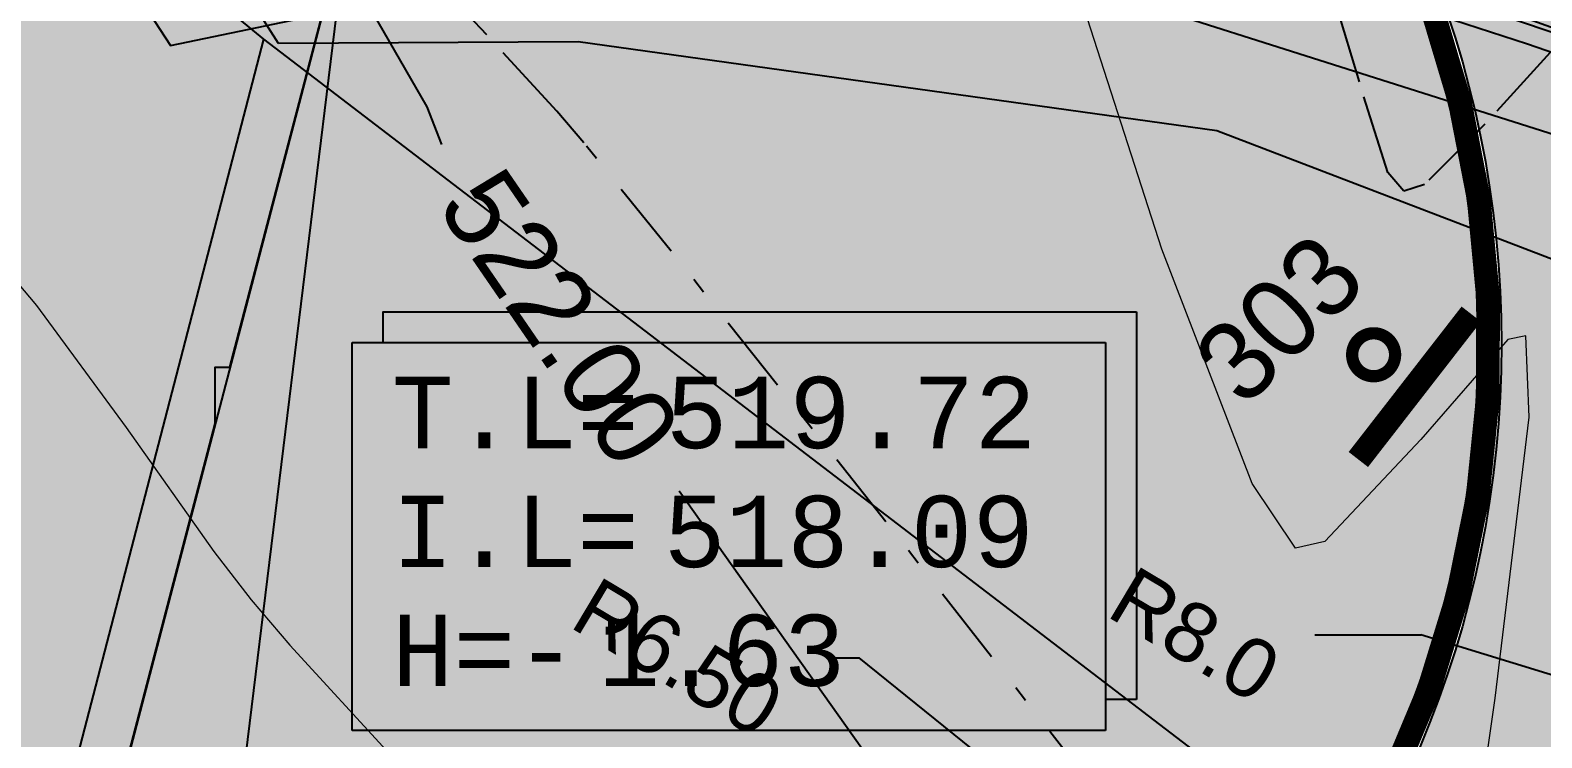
# Model space of a CAD drawing. Header units: metres. Extents: x 222509 to 223547, y 765290 to 766147.
# Drawn here: x 223042.65 to 223052.19, y 765932.53 to 765936.99 of the extents above; entities that cross this region are included whole.
import ezdxf
from ezdxf.enums import TextEntityAlignment as Align

# ---------------------------------------------------------------- set-up
doc = ezdxf.new("R2010")
doc.units = ezdxf.units.M
doc.linetypes.add('DASHDOT', pattern=[1, 0.5, -0.25, 0, -0.25])
doc.linetypes.add('DASHED', pattern=[19.05, 12.7, -6.35])
for name, color, linetype in [('55', 8, 'Continuous'), ('B65-NEKOZ', 21, 'Continuous'), ('K', 8, 'Continuous'), ('KER', 8, 'Continuous'), ('M4900', 8, 'Continuous'), ('Maim-Kayam-Betol', 140, 'reka-biyuv$0$Reka_new$0$X_LINE-DASH2'), ('pcell', 160, 'Continuous'), ('R-K GOVA', 8, 'Continuous'), ('T_55', 14, 'Continuous'), ('Tcontours1', 250, 'Continuous'), ('tich', 8, 'Continuous'), ('timrur', 8, 'Continuous')]:
    doc.layers.add(name, color=color, linetype=linetype)
for name, color, linetype, lineweight in [('M1506', 250, 'Continuous', 25), ('M1507', 250, 'Continuous', 20), ('M2401', 8, 'DASHED', 25), ('M2605', 8, 'Continuous', 25)]:
    doc.layers.add(name, color=color, linetype=linetype, lineweight=lineweight)
doc.styles.add('CIVILCADMAIN', font='d2w.shx')
doc.styles.add('MONO', font='MONOTXT.SHX')
doc.styles.add('NARKISM', font='narkism')
doc.styles.add('reka-biyuv$0$Reka_new$0$STANDARD', font='HEB')
doc.styles.get("Standard").update_dxf_attribs({"font": 'arial.ttf'})
doc.linetypes.add('reka-biyuv$0$Reka_new$0$X_LINE-DASH2', pattern='A,0.5,-0.25,0.5,-0.0002,["X",reka-biyuv$0$Reka_new$0$STANDARD,S=0.3,R=0,X=0,Y=-0.14],-0.2', length=1.4502)
doc.dimstyles.get("Standard").update_dxf_attribs({"dimtxt": 0.18, "dimasz": 0.18, "dimexe": 0.18, "dimexo": 0.0625, "dimgap": 0.09, "dimtad": 0, "dimtih": 1, "dimtoh": 1, "dimdec": 4, "dimzin": 0, "dimdsep": 46, "dimtxsty": 'Standard', "dimcen": 0.09, "dimadec": 0, "dimazin": 0, "dimtfac": 1, "dimtdec": 4, "dimtofl": 0, "dimtmove": 0, "dimatfit": 3, "dimfxl": 1, "dimtolj": 1, "dimtzin": 0, "dimarcsym": 0})

# ---------------------------------------------------------------- blocks, each defined once
blk = doc.blocks.new('G$C48AC2FB6')
at = {"layer": 'Maim-Kayam-Betol'}
blk.add_lwpolyline([(223036.457, 765869.2281), (223035.807, 765876.2972), (223035.3675, 765884.9875), (223035.4059, 765895.476), (223035.5714, 765900.6559), (223037.4872, 765921.492), (223043.7592, 765930.3375), (223044.785, 765938.714), (223059.3099, 765934.0952), (223095.4181, 765900.104), (223130.6305, 765871.6188)], dxfattribs=at)
blk = doc.blocks.new('G$CAC2BD834')
at = {"layer": '55'}
blk.add_line((223044.125, 765936.9375), (223036.1406, 765906.1875), dxfattribs=at)
blk.add_line((223044.125, 765936.9375), (223036.1406, 765906.1875), dxfattribs=at)
for points in [[(222993.7035, 765956.0666), (223041.5313, 765939.0625), (223044.125, 765936.9375)], [(222993.7035, 765956.0666), (223041.5313, 765939.0625), (223044.125, 765936.9375)], [(223044.125, 765936.9375), (223109.3683, 765887.0512)], [(223044.125, 765936.9375), (223109.3683, 765887.0512)]]:
    blk.add_lwpolyline(points, dxfattribs=at)
at = {"layer": 'KER'}
for points in [[(223082.961, 765916.1714), (223079.6587, 765918.8333), (223074.154, 765923.137), (223068.0844, 765927.7367), (223062.3386, 765932.2512, 0.059075), (223053.6826, 765936.9138, 0.004055), (223050.2668, 765938.1394, 0.059498), (223048.8699, 765938.4082, -0.011942), (223045.7306, 765938.8937, -0.011942)], [(223082.71, 765915.86), (223079.41, 765918.52), (223073.91, 765922.82), (223067.84, 765927.42), (223062.1, 765931.93, 0.058981), (223053.54, 765936.54, 0.004044), (223050.14, 765937.76, 0.059769), (223048.83, 765938.01, -0.011987), (223045.66, 765938.5)]]:
    blk.add_lwpolyline(points, format="xyb", dxfattribs=at)
at = {"layer": 'Tcontours1', "elevation": 522}
for points in [[(223034.4156, 765950.124), (223036.3229, 765948.5396), (223038.7045, 765947.0655), (223039.801, 765945.078), (223040.4965, 765943.2081), (223040.6523, 765942.8898), (223040.7282, 765942.7877), (223041.3002, 765940.7906), (223041.5547, 765939.784), (223041.5629, 765939.7157), (223042.5296, 765937.9524), (223043.1673, 765937.4688), (223043.5394, 765936.8962), (223044.7836, 765937.1565), (223045.1558, 765936.51), (223045.2478, 765936.2736)], [(223046.7485, 765934.0895), (223048.9497, 765930.9883), (223049.3949, 765930.3749), (223050.131, 765929.725), (223050.4077, 765929.5363), (223049.9409, 765929.34), (223049.7488, 765929.1946), (223048.4969, 765928.9059), (223047.5165, 765928.5447), (223046.5106, 765927.9606), (223048.6603, 765926.0193), (223050.7155, 765924.6271), (223054.9091, 765919.8716), (223055.3563, 765918.8521), (223055.3128, 765911.774), (223056.9437, 765909.5948)]]:
    blk.add_lwpolyline(points, dxfattribs=at)
at = {"layer": 'T_55'}
blk.add_text('46', height=2, dxfattribs=at).set_placement((223049.7841, 765934.1599))
at = {"layer": 'Tcontours1', "style": 'CIVILCADMAIN'}
blk.add_text('522.00', height=0.5, rotation=304.4923, dxfattribs=at).set_placement((223045.9981, 765935.1816, 522), align=Align.MIDDLE_CENTER)
blk = doc.blocks.new('*D85')
at = {"color": 0, "lineweight": -2}
for p in [(223047.6834, 765933.0369), (223050.3363, 765931.0565)]:
    blk.add_line(p, (223047.8834, 765933.0369), dxfattribs=at)
at = {"color": 0}
blk.add_solid([(223050.3154, 765931.0306), (223050.3572, 765931.0825), (223050.4919, 765930.9309)], dxfattribs=at)
at = {"layer": 'DEFPOINTS', "color": 0}
for p in [(223045.4345, 765935.014), (223050.4919, 765930.9309)]:
    blk.add_point(p, dxfattribs=at)
at = {"color": 0, "insert": (223046.7397, 765933.0369), "char_height": 0.375, "attachment_point": 5, "rotation": 329.18697}
blk.add_mtext('\\A1;R6.50', dxfattribs=at)
blk = doc.blocks.new('*D86')
at = {"color": 0, "lineweight": -2}
for p in [(223050.7574, 765933.1806), (223052.8931, 765932.7317)]:
    blk.add_line(p, (223051.4262, 765933.1806), dxfattribs=at)
at = {"color": 0}
blk.add_solid([(223052.8833, 765932.6999), (223052.9028, 765932.7636), (223053.0843, 765932.6732)], dxfattribs=at)
at = {"layer": 'DEFPOINTS', "color": 0}
for p in [(223045.4345, 765935.014), (223053.0843, 765932.6732)]:
    blk.add_point(p, dxfattribs=at)
at = {"color": 0, "insert": (223050.0012, 765933.1806), "char_height": 0.375, "attachment_point": 5, "rotation": 329.18697}
blk.add_mtext('\\A1;R8.0', dxfattribs=at)
blk = doc.blocks.new('*D103')
at = {"color": 0, "lineweight": -2}
for p in [(223032.8406, 765940.6563), (223033.9279, 765940.3988)]:
    blk.add_line(p, (223033.4154, 765940.3988), dxfattribs=at)
at = {"color": 0}
blk.add_solid([(223032.8542, 765940.6867), (223032.827, 765940.6259), (223032.6581, 765940.7381)], dxfattribs=at)
at = {"layer": 'DEFPOINTS', "color": 0}
for p in [(223032.6581, 765940.7381), (223045.4345, 765935.014)]:
    blk.add_point(p, dxfattribs=at)
at = {"color": 0, "insert": (223034.9654, 765940.3988), "char_height": 0.375, "attachment_point": 5, "rotation": 355.48945}
blk.add_mtext('\\A1;R14.00', dxfattribs=at)
blk = doc.blocks.new('G$C9B10AD15')
at = {"layer": 'B65-NEKOZ', "color": 252}
for p, q in [((223049.632, 765935.2182), (223049.632, 765932.7732)), ((223044.6854, 765932.5784), (223044.6854, 765935.0235)), ((223044.6854, 765935.0235), (223049.4367, 765935.0235)), ((223049.4367, 765935.0235), (223049.4367, 765932.5784)), ((223049.4367, 765932.5784), (223044.6854, 765932.5784))]:
    blk.add_line(p, q, dxfattribs=at)
at = {"layer": 'B65-NEKOZ'}
blk.add_line((223049.632, 765932.7732), (223049.4367, 765932.7732), dxfattribs=at)
at = {"layer": 'B65-NEKOZ', "color": 252, "flags": 128}
blk.add_lwpolyline([(223044.8807, 765935.0235), (223044.8807, 765935.2182), (223049.632, 765935.2182)], dxfattribs=at)
at = {"layer": 'K'}
for points in [[(223060.9828, 765932.8264, 0.103444), (223046.4322, 765938.5232, 0.089495)], [(223060.8859, 765932.6508, 0.103544), (223046.399, 765938.326)]]:
    blk.add_lwpolyline(points, format="xyb", dxfattribs=at)
at = {"layer": 'B65-NEKOZ', "color": 252, "style": 'MONO'}
for s, p in [('T.L= ', (223044.9353, 765934.3579)), (' 519.72', (223046.2731, 765934.3579)), ('I.L= ', (223044.9353, 765933.6079)), (' 518.09', (223046.2606, 765933.6079)), ('H=- ', (223044.9353, 765932.8579)), (' 1.63', (223045.848, 765932.8579))]:
    blk.add_text(s, height=0.45, dxfattribs=at).set_placement(p)
blk = doc.blocks.new('G$C915B2375')
at = {"layer": 'pcell'}
blk.add_lwpolyline([(223048.4789, 765943.9649), (223045.9325, 765943.7362), (223034.5839, 765941.7844), (223041.6356, 765939.2675), (223044.5419, 765937.2675), (223036.4481, 765906.33), (223041.1486, 765880.1287), (223042.8733, 765896.1588), (223042.8982, 765896.3902), (223044.6946, 765913.0875), (223044.9636, 765915.5876, -0.538279), (223058.0253, 765921.2469), (223059.6495, 765923.336), (223065.9017, 765931.3782), (223065.3962, 765931.7434)], format="xyb", close=True, dxfattribs=at)
blk.add_lwpolyline([(223039.9588, 765871.0327), (223041.1486, 765880.1284), (223041.1486, 765880.1287), (223036.4481, 765906.33), (223043.8212, 765934.5128), (223043.8212, 765934.8678), (223043.9141, 765934.8678), (223044.5419, 765937.2675), (223041.6356, 765939.2675), (223034.5839, 765941.7844)], dxfattribs=at)
blk = doc.blocks.new('G$C1F174877')
at = {"layer": 'M1506', "linetype": 'DASHDOT'}
for points, elevation in [([(223052.242, 765936.8528), (223051.8297, 765936.4007), (223051.449, 765936.0212), (223051.3191, 765935.9789), (223051.2169, 765936.097), (223051.0382, 765936.6673), (223050.8481, 765937.3038)], 520.25), ([(223049.395, 765932.1768), (223048.0522, 765933.8933), (223046.6971, 765935.6008), (223046.1457, 765936.2831), (223045.9752, 765936.4825), (223045.5349, 765936.9638), (223045.088, 765937.4394)], 519.75)]:
    blk.add_lwpolyline(points, dxfattribs=dict(at, elevation=elevation))
at = {"layer": 'M1507', "linetype": 'Continuous'}
for points, elevation in [([(223051.6133, 765930.8154), (223051.8944, 765932.7812), (223052.1086, 765934.5535), (223052.0892, 765935.0669), (223051.9755, 765935.0423), (223051.4265, 765934.4126), (223050.8207, 765933.769), (223050.6362, 765933.7272), (223050.3622, 765934.1356), (223049.7917, 765935.6136), (223049.2578, 765937.2688)], 520), ([(223039.5371, 765943.1394), (223039.6676, 765942.7154), (223039.997, 765941.6638), (223040.3164, 765940.6096), (223040.4341, 765940.1824), (223040.5488, 765939.7259), (223040.8172, 765938.582), (223041.0496, 765937.4433), (223041.1193, 765936.9932), (223041.1, 765936.9488), (223040.9729, 765936.8575), (223040.8594, 765936.7763), (223040.8569, 765936.7445), (223041.0486, 765936.5744), (223041.6297, 765936.1649), (223042.2306, 765935.7386), (223042.447, 765935.5474), (223042.6948, 765935.2578), (223043.259, 765934.4879), (223043.8127, 765933.706), (223044.0473, 765933.4015), (223044.2929, 765933.1164), (223044.9245, 765932.4261)], 519.5)]:
    blk.add_lwpolyline(points, dxfattribs=dict(at, elevation=elevation))
blk = doc.blocks.new('G$CFB36F9AD')
at = {"layer": 'M2605'}
for points in [[(223046.1839, 765938.7485, -0.098266), (223057.148, 765935.2549, -0.080593), (223068.4611, 765927.4109), (223076.5349, 765921.2435), (223083.925, 765915.365)], [(223046.139, 765938.351, -0.098368), (223056.965, 765934.899, -0.080798), (223068.2, 765927.107), (223076.289, 765920.928), (223083.676, 765915.052)]]:
    blk.add_lwpolyline(points, format="xyb", dxfattribs=at)
at = {"layer": 'M4900'}
for p, q in [((223049.632, 765935.2182), (223049.632, 765932.7732)), ((223044.6854, 765932.5784), (223044.6854, 765935.0235)), ((223044.6854, 765935.0235), (223049.4367, 765935.0235)), ((223049.4367, 765935.0235), (223049.4367, 765932.5784)), ((223049.632, 765932.7732), (223049.4367, 765932.7732)), ((223049.4367, 765932.5784), (223044.6854, 765932.5784))]:
    blk.add_line(p, q, dxfattribs=at)
at = {"layer": 'M4900', "flags": 128}
blk.add_lwpolyline([(223044.8807, 765935.0235), (223044.8807, 765935.2182), (223049.632, 765935.2182)], dxfattribs=at)
at = {"layer": 'M4900', "style": 'MONO'}
for s, p in [('T.L= ', (223044.9353, 765934.3579)), (' 519.72', (223046.2731, 765934.3579)), ('I.L= ', (223044.9353, 765933.6079)), (' 518.09', (223046.2606, 765933.6079)), ('H=- ', (223044.9353, 765932.8579)), (' 1.63', (223045.848, 765932.8579))]:
    blk.add_text(s, height=0.45, dxfattribs=at).set_placement(p)
blk = doc.blocks.new('G$CEBE070F1')
at = {"layer": 'M2401'}
blk.add_polyline3d([(223164.79, 765850.16, 525.94), (223133.33, 765874.76, 524.41), (223094.3, 765905.1, 522.71), (223058.67, 765932.36, 520.75), (223054.6, 765934.65, 520.46), (223050.14, 765936.36, 520.3), (223046.11, 765936.92, 520.18), (223044.22, 765936.91, 520.08), (223044.08, 765937.13, 520.08), (223043.81, 765937.66, 520.09), (223043.8, 765937.99, 520.11), (223044.15, 765938.75, 520.18), (223044.82, 765939.2, 520.26), (223045.45, 765939.51, 520.53)], dxfattribs=at)
blk = doc.blocks.new('G$C122A9018')
at = {"layer": 'R-K GOVA'}
h = blk.add_hatch(color=254, dxfattribs=at)
h.dxf.hatch_style = 1
h.paths.add_polyline_path([(223083.9613, 765914.85158), (223080.00774, 765909.68354), (223069.4389, 765917.68627), (223068.26825, 765918.317), (223067.3334, 765918.81544), (223066.57736, 765919.17362), (223065.44119, 765919.65655), (223062.22835, 765921.00386), (223059.66703, 765922.07586), (223058.49733, 765922.47343), (223057.23737, 765922.75821), (223056.20794, 765922.88777), (223055.41751, 765922.92652), (223054.68416, 765922.91583), (223053.47497, 765922.79967), (223052.60892, 765922.63929), (223051.64724, 765922.38211), (223050.7066, 765922.04465), (223049.81474, 765921.71691), (223048.39628, 765921.33091), (223046.63672, 765920.97451), (223045.75193, 765920.70908), (223044.47631, 765920.18861), (223043.24892, 765919.51292), (223042.4374, 765918.9545), (223041.65103, 765918.31058), (223040.84343, 765917.5186), (223040.11037, 765916.64938), (223039.3221, 765915.48359), (223038.70362, 765914.29574), (223038.05837, 765912.49768), (223037.36959, 765909.7474), (223036.85807, 765906.79871), (223036.52799, 765904.00902), (223036.33278, 765901.55384), (223036.26907, 765899.17478), (223036.36611, 765895.05446), (223028.26989, 765894.29533), (223028.8219, 765895.00494), (223029.13709, 765895.69304), (223029.32121, 765896.71356), (223029.23568, 765900.41382), (223029.43388, 765910.1781), (223029.62225, 765912.22012), (223029.80686, 765913.36221), (223030.18468, 765915.04017), (223030.70538, 765916.74726), (223031.08885, 765917.87783), (223031.30917, 765918.6433), (223031.45558, 765919.22823), (223031.58139, 765919.80302), (223031.7577, 765920.79711), (223031.85658, 765921.54515), (223031.92295, 765922.24118), (223031.98312, 765923.77452), (223031.93688, 765925.35287), (223031.84021, 765927.78602), (223031.71015, 765931.05973), (223031.6111, 765932.67709), (223031.48142, 765933.86821), (223031.43741, 765935.30176), (223031.4995, 765936.36201), (223031.54519, 765937.62621), (223031.93133, 765939.00246), (223032.2144, 765939.62164), (223032.62698, 765940.6681), (223033.11177, 765941.65868), (223033.63182, 765942.54382), (223034.18921, 765943.42614), (223034.60685, 765944.22336), (223035.12039, 765945.29042), (223035.6417, 765946.49723), (223036.11234, 765947.72967), (223036.66706, 765949.43827), (223036.90449, 765950.29587), (223037.24589, 765951.74571), (223037.51948, 765953.22965), (223037.78374, 765955.09447), (223037.91398, 765956.90984), (223052.49375, 765954.73385), (223051.47691, 765954.59087), (223050.78723, 765954.35522), (223049.99835, 765953.92579), (223049.45116, 765953.40049), (223049.14634, 765952.94248), (223048.9965, 765952.62107), (223048.86201, 765952.18872), (223048.78835, 765951.64269), (223048.8827, 765950.64667), (223049.00665, 765949.96154), (223049.14578, 765949.36782), (223049.32162, 765948.98555), (223049.67058, 765948.55078), (223050.04087, 765948.27262), (223050.47193, 765948.07633), (223051.37609, 765947.69065), (223052.41243, 765947.15107), (223053.14901, 765946.69673), (223054.28321, 765945.88887), (223056.19438, 765944.05658), (223056.97695, 765943.21595), (223058.08685, 765941.87113), (223059.35242, 765940.08527), (223060.58661, 765938.0184), (223061.66003, 765935.83528), (223062.35032, 765933.96759), (223062.5708, 765933.32215), (223063.06183, 765932.37283), (223063.3298, 765931.99052), (223065.30041, 765929.91584), (223066.66818, 765928.60522), (223068.21113, 765927.23957), (223069.52609, 765926.14224), (223070.50123, 765925.40325), (223073.68056, 765922.99387)])
h.paths.add_polyline_path([(223036.76223, 765923.8799), (223036.55041, 765923.82452), (223036.38249, 765923.68386), (223036.27756, 765923.27105), (223036.259, 765922.70874), (223036.07868, 765920.64594), (223035.8294, 765919.11761), (223035.84718, 765918.81555), (223036.04047, 765918.67509), (223036.22519, 765918.68966), (223037.13564, 765919.81263), (223037.70041, 765920.45314), (223038.3821, 765921.14415), (223038.85195, 765921.57562), (223039.20474, 765921.94331), (223039.24772, 765922.17266), (223039.172, 765922.41312), (223038.90076, 765922.63215), (223038.34857, 765922.93966), (223037.95628, 765923.17861), (223037.72594, 765923.32732), (223037.42523, 765923.53132), (223037.2686, 765923.64218), (223037.14042, 765923.73533), (223036.92431, 765923.85885)], flags=16)
edge = h.paths.add_edge_path(flags=16)
edge.add_arc((223045.43445, 765935.01402), 8, 0, 360)
h.paths.add_polyline_path([(223058.51405, 765930.0216), (223058.44305, 765929.83942), (223058.25618, 765929.39234), (223058.03082, 765928.90407), (223057.73513, 765928.32871), (223057.44716, 765927.82411), (223057.34071, 765927.61448), (223057.26567, 765927.52922), (223057.22259, 765927.32387), (223057.34518, 765927.12447), (223057.59821, 765927.05445), (223058.22089, 765926.95048), (223059.02743, 765926.77848), (223060.84037, 765926.23047), (223062.15854, 765925.71635), (223062.54192, 765925.83075), (223062.69967, 765926.07426), (223062.65414, 765926.4593), (223061.91346, 765927.22328), (223059.83654, 765929.49251), (223059.14589, 765930.51527), (223059.06791, 765930.57056), (223058.95668, 765930.60058), (223058.84241, 765930.58649), (223058.73328, 765930.52285), (223058.67218, 765930.44492), (223058.62731, 765930.32909), (223058.59249, 765930.23218)], flags=16)
h.paths.add_polyline_path([(223042.41451, 765954.61221), (223042.28032, 765954.34093), (223042.20817, 765954.20863), (223042.09936, 765953.90677), (223041.90118, 765953.26553), (223041.71736, 765952.25606), (223041.48437, 765951.00772), (223041.15372, 765949.46791), (223041.19199, 765949.29923), (223041.36238, 765949.08573), (223041.4601, 765949.03127), (223041.65312, 765948.99251), (223041.76777, 765949.00093), (223043.21428, 765948.99251), (223043.37591, 765948.99593), (223043.58068, 765948.99902), (223043.68094, 765949.0263), (223043.84491, 765949.13027), (223043.95064, 765949.27535), (223044.00834, 765949.50792), (223043.90889, 765950.09016), (223043.79004, 765950.98593), (223043.71634, 765951.7389), (223043.65366, 765952.77416), (223043.63703, 765953.42446), (223043.64617, 765954.44317), (223043.66266, 765954.86778), (223043.5679, 765955.18524), (223043.33887, 765955.35971), (223043.02059, 765955.3708), (223042.74863, 765955.17107), (223042.61542, 765954.96444)], flags=16)
h = blk.add_hatch(color=121, dxfattribs=at)
h.dxf.hatch_style = 1
edge = h.paths.add_edge_path()
edge.add_arc((223045.43445, 765935.01402), 6.35, 0, 360)
at = {"layer": 'tich', "linetype": 'ByBlock'}
h = blk.add_hatch(color=41, dxfattribs=at)
h.dxf.hatch_style = 1
edge = h.paths.add_edge_path(flags=17)
edge.add_arc((223045.43445, 765935.01402), 6.5, 0, 360)
edge = h.paths.add_edge_path()
edge.add_arc((223045.43445, 765935.01402), 7.85, 0, 360)
at = {"color": 0, "const_width": 0.1548}
blk.add_lwpolyline([(223051.74424, 765935.20349), (223051.03191, 765934.28665)], dxfattribs=at)
at = {"color": 0, "const_width": 0.0774}
blk.add_lwpolyline([(223051.21141, 765935.05386, 1), (223051.0452, 765934.83993, 1)], format="xyb", close=True, dxfattribs=at)
at = {"layer": 'tich', "linetype": 'DASHED', "ltscale": 15, "const_width": 0.15}
for points in [[(223042.79756, 765927.54057, 2421.2132215), (223042.78522, 765927.54494)], [(223043.25115, 765928.97135, 1963.5744218), (223043.23885, 765928.97581)]]:
    blk.add_lwpolyline(points, format="xyb", dxfattribs=at)
at = {"layer": 'tich', "linetype": 'ByBlock'}
for radius in [8, 6.5, 6.35]:
    blk.add_circle((223045.43445, 765935.01402), radius, dxfattribs=at)
at = {"layer": 'tich', "color": 0, "linetype": 'ByBlock'}
blk.add_circle((223045.43445, 765935.01402), 7.85, dxfattribs=at)
at = {"layer": 'timrur', "style": 'NARKISM'}
blk.add_text('303', height=0.5, rotation=45.04483, dxfattribs=at).set_placement((223050.31246, 765934.60424))
at = {"color": 113}
for mpoint, text, picture, middle, turn in [((223032.65809, 765940.73806), 'R14.00', '*D103', (223034.96541, 765940.39877), 355.489449), ((223050.49192, 765930.93088), 'R6.50', '*D85', (223046.73967, 765933.03685), 329.186971), ((223053.08433, 765932.67322), 'R8.0', '*D86', (223050.00118, 765933.1806), 329.186971)]:
    dim = blk.add_radius_dim(center=(223045.43445, 765935.01402), mpoint=mpoint, text=text, dimstyle='Standard', override={"dimscale": 2.5, "dimtxt": 0.15, "dimasz": 0.08}, dxfattribs=at)
    dim.commit()
    dim.dimension.update_dxf_attribs({"geometry": picture, "text_midpoint": middle, "dimtype": 132, "text_rotation": turn})

msp = doc.modelspace()

# ---------------------------------------------------------------- block references
for name in ['G$CEBE070F1', 'G$C122A9018', 'G$CAC2BD834', 'G$C48AC2FB6', 'G$C1F174877', 'G$C915B2375', 'G$C9B10AD15', 'G$CFB36F9AD']:
    msp.add_blockref(name, (0, 0))

doc.saveas('drawing.dxf')
